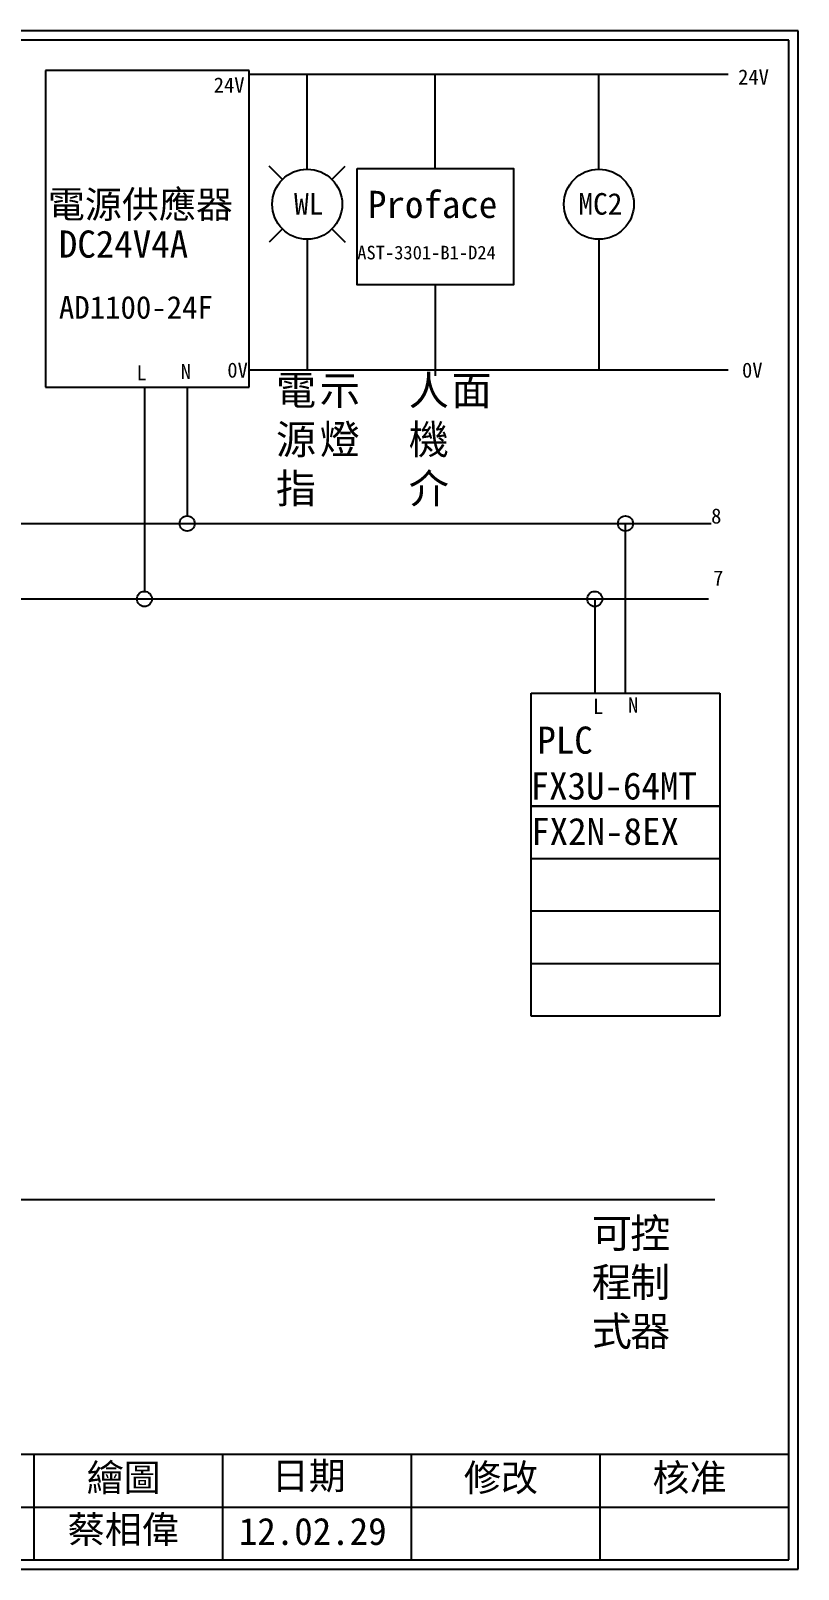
# Model space of a CAD drawing. Extents: x 10 to 297, y 3 to 207.
# Drawn here: x 195.3 to 297, y 3 to 207 of the extents above; entities that cross this region are included whole.
import ezdxf
from ezdxf.enums import TextEntityAlignment as Align

# ---------------------------------------------------------------- set-up
doc = ezdxf.new("R2010")
doc.units = 0
doc.layers.get('0').update_dxf_attribs({"linetype": 'CONTINUOUS'})
doc.layers.add('圖框層', color=7, linetype='CONTINUOUS')
doc.layers.add('標尺寸層', color=3, linetype='CONTINUOUS')
doc.styles.add('CNS', font='romanc.shx', dxfattribs={"bigfont": 'chineset.shx'})
doc.styles.add('STSL', font='KAIU.TTF')

msp = doc.modelspace()

# ---------------------------------------------------------------- linework, layer by layer
for p, q in [((224.23, 201.72), (197.23, 201.72)), ((197.23, 201.72), (197.23, 159.72)), ((224.23, 159.72), (224.23, 201.72)), ((287.72, 201.19), (224.23, 201.19)), ((231.92, 192.51), (231.92, 201.19)), ((270.58, 192.51), (270.58, 201.19)), ((231.92, 188.61), (231.92, 192.51)), ((270.58, 188.61), (270.58, 192.51)), ((228.64, 187.25), (226.87, 189.02)), ((235.2, 187.25), (236.97, 189.02)), ((228.64, 180.69), (226.87, 178.92)), ((235.2, 180.69), (236.97, 178.92)), ((231.92, 179.33), (231.92, 175.38)), ((270.58, 179.33), (270.58, 175.38)), ((231.92, 175.38), (231.92, 161.98)), ((270.58, 175.38), (270.58, 161.98)), ((287.72, 161.98), (224.23, 161.98)), ((197.23, 159.72), (220.23, 159.72)), ((210.34, 159.72), (210.34, 132.64)), ((216.01, 159.72), (216.01, 142.64)), ((220.23, 159.72), (224.23, 159.72)), ((172.98, 141.64), (285.46, 141.64)), ((274.1, 119.16), (274.1, 141.64)), ((172.98, 131.64), (285.09, 131.64)), ((261.6, 119.16), (286.6, 119.16)), ((261.6, 104.16), (261.6, 119.16)), ((286.6, 119.16), (286.6, 104.16)), ((286.6, 104.16), (261.6, 104.16)), ((261.6, 104.16), (286.6, 104.16)), ((261.6, 97.2), (261.6, 104.16)), ((286.6, 104.16), (286.6, 97.2)), ((286.6, 97.2), (261.6, 97.2)), ((261.6, 90.24), (261.6, 97.2)), ((286.6, 97.2), (286.6, 90.24)), ((286.6, 90.24), (261.6, 90.24)), ((261.6, 83.28), (261.6, 90.24)), ((286.6, 90.24), (286.6, 83.28)), ((286.6, 83.28), (261.6, 83.28)), ((261.6, 76.32), (261.6, 83.28)), ((286.6, 83.28), (286.6, 76.32)), ((286.6, 76.32), (261.6, 76.32))]:
    msp.add_line(p, q)
for centre, radius in [((231.92, 183.97), 4.64), ((270.58, 183.97), 4.64), ((216.01, 141.64), 1), ((210.34, 131.64), 1)]:
    msp.add_circle(centre, radius)
at = {"layer": '圖框層', "color": 7}
for p, q in [((297, 206.97), (10, 206.97)), ((297, 3), (297, 206.97)), ((295.75, 205.72), (11.25, 205.72)), ((295.75, 4.25), (295.75, 205.72)), ((11.25, 18.25), (295.75, 18.25)), ((195.75, 4.25), (195.75, 18.25)), ((220.75, 4.25), (220.75, 18.25)), ((245.75, 4.25), (245.75, 18.25)), ((270.75, 4.25), (270.75, 18.25)), ((145.75, 11.25), (295.75, 11.25)), ((11.25, 4.25), (295.75, 4.25)), ((10, 3), (297, 3))]:
    msp.add_line(p, q, dxfattribs=at)
at = {"layer": '標尺寸層', "color": 7}
for p, q in [((248.9, 188.72), (248.9, 201.19)), ((248.9, 173.28), (248.9, 161.24)), ((270.03, 131.67), (270.03, 119.15)), ((176.82, 52.04), (285.94, 52.04))]:
    msp.add_line(p, q, dxfattribs=at)
msp.add_lwpolyline([(238.55, 188.72), (259.25, 188.72), (259.25, 173.28), (238.55, 173.28)], close=True, dxfattribs=at)
for centre in [(274.1, 141.64), (270.03, 131.64)]:
    msp.add_circle(centre, 1, dxfattribs=at)

# ---------------------------------------------------------------- texts
at = {"color": 7}
for s, p in [('WL', (232.12, 184.02)), ('MC2', (270.78, 184.02))]:
    msp.add_text(s, height=2.856, dxfattribs=at).set_placement(p, align=Align.MIDDLE_CENTER)
at = {"layer": '圖框層', "color": 4, "style": 'STSL'}
for s, height, p in [('24V', 2, (219.53, 198.78)), ('24V', 2, (289.03, 199.84)), ('電源供應器', 3.6, (197.54, 182.15)), ('Proface', 3.6, (239.97, 182.15)), ('DC24V4A', 3.6, (199, 176.89)), ('AST-3301-B1-D24', 1.8, (238.55, 176.66)), ('AD1100-24F', 3, (199.01, 168.8)), ('L', 2, (209.29, 160.63)), ('N', 2, (215.16, 160.78)), ('0V', 2, (221.33, 160.98)), ('0V', 2, (289.55, 160.98)), ('8', 2, (285.46, 141.64)), ('7', 2, (285.72, 133.42)), ('L', 2, (269.8, 116.4)), ('N', 2, (274.44, 116.58)), ('PLC', 3.6, (262.42, 111.12)), ('FX3U-64MT', 3.6, (261.53, 105.05)), ('FX2N-8EX', 3.6, (261.6, 99.02)), ('繪圖', 3.6, (202.69, 13.34)), ('日期', 3.6, (227.22, 13.59)), ('修改', 3.6, (252.69, 13.34)), ('核准', 3.6, (277.69, 13.34)), ('蔡相偉', 3.6, (200.18, 6.47)), ('12.02.29', 3.6, (222.86, 6.22))]:
    msp.add_text(s, height=height, dxfattribs=at).set_placement(p)
at = {"layer": '標尺寸層', "color": 7, "char_height": 3.9, "attachment_point": 1, "style": 'CNS'}
for s, insert, width in [('{\\fDFKai-SB|b0|i0|c136|p65;電\\P源指}', (227.78, 161.24), 4.1392), ('{\\fDFKai-SB|b0|i0|c136|p65;示燈}', (233.58, 161.24), 4.1392), ('{\\fDFKai-SB|b0|i0|c136|p65;人機介}', (245.38, 161.24), 4.1392), ('{\\fDFKai-SB|b0|i0|c136|p65;面}', (251.05, 161.24), 4.1392), ('{\\fDFKai-SB|b0|i0|c136|p65;可程式}', (269.64, 49.51), 5.4243), ('{\\fDFKai-SB|b0|i0|c136|p65;控制器}', (274.73, 49.51), 5.4243)]:
    msp.add_mtext(s, dxfattribs=dict(at, insert=insert, width=width))

doc.saveas('drawing.dxf')
